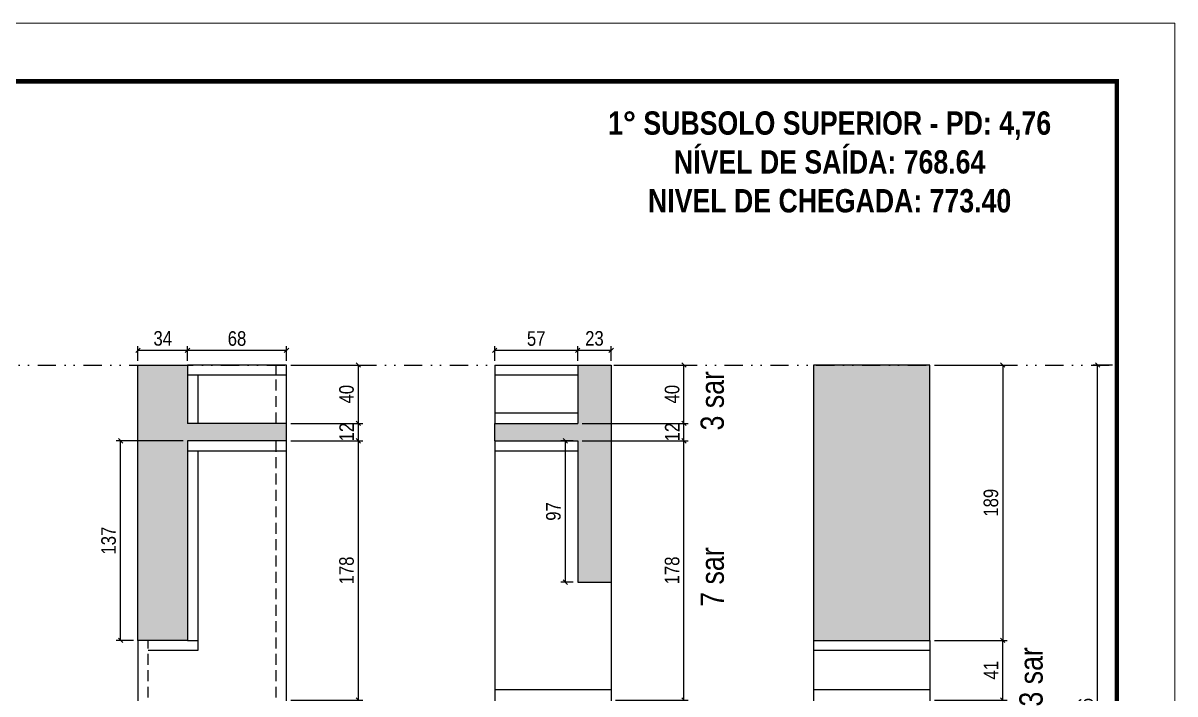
# Model space of a CAD drawing. Extents: x 14400 to 27878, y -21631 to 6985.
# Drawn here: x 16706 to 17497, y -1516 to -1055 of the extents above; entities that cross this region are included whole.
import ezdxf

# ---------------------------------------------------------------- set-up
doc = ezdxf.new("R2010")
doc.units = 0
for name, pattern in [('DASHED', [0.75, 0.5, -0.25]), ('DIVIDE2', [0.625, 0.25, -0.125, 0, -0.125, 0, -0.125]), ('HIDDEN', [0.375, 0.25, -0.125])]:
    doc.linetypes.add(name, pattern=pattern)
for name, color, linetype in [('COTA', 241, 'Continuous'), ('NOMENCLATURA', 7, 'Continuous'), ('Nível', 160, 'Continuous'), ('Painéis', 200, 'Continuous'), ('SARR_2.2x7', 40, 'Continuous'), ('Sarrafo de Pressão', 42, 'HIDDEN')]:
    doc.layers.add(name, color=color, linetype=linetype)
doc.layers.add('Folhas', color=255, linetype='Continuous', lineweight=9)
doc.layers.add('SARRAFO DE PRESSAO', color=251, linetype='DASHED', lineweight=9)
doc.styles.add('ARIAL_NARROW', font='ARIALN.TTF', dxfattribs={"height": 0.2})
doc.styles.add('COTA TECNICA', font='techl___.ttf', dxfattribs={"height": 10})
doc.styles.add('ROMANC', font='techb___.ttf', dxfattribs={"height": 2.5})
doc.dimstyles.new('PAINEL', dxfattribs={"dimtxt": 10, "dimasz": 3, "dimexe": 3, "dimexo": 3, "dimgap": 3, "dimtad": 1, "dimdec": 1, "dimzin": 12, "dimdsep": 46, "dimtxsty": 'COTA TECNICA', "dimblk1": 'OBLIQUE', "dimblk2": 'OBLIQUE', "dimsah": 1, "dimcen": 0.9, "dimclrd": 4, "dimclre": 4, "dimclrt": 240, "dimadec": 1, "dimazin": 3, "dimtfac": 1, "dimtdec": 1, "dimtmove": 0, "dimatfit": 3, "dimfxl": 1, "dimtolj": 1, "dimtzin": 12, "dimarcsym": 0})

# ---------------------------------------------------------------- blocks, each defined once
blk = doc.blocks.new('9999999999')
at = {"layer": 'Folhas'}
blk.add_lwpolyline([(98138.98, 34190.21), (99623.98, 34190.21), (99623.98, 35240.21), (98138.98, 35240.21)], close=True, dxfattribs=at)
at = {"layer": 'Folhas', "color": 30, "const_width": 3}
blk.add_lwpolyline([(98213.98, 34230.21), (99583.98, 34230.21), (99583.98, 35200.21), (98213.98, 35200.21)], close=True, dxfattribs=at)
blk = doc.blocks.new('_Oblique')
at = {"color": 0, "linetype": 'ByBlock', "lineweight": -2}
blk.add_line((-0.5, -0.5), (0.5, 0.5), dxfattribs=at)
blk = doc.blocks.new('*D2376')
at = {"layer": 'COTA', "color": 4, "lineweight": -2, "transparency": 16777216}
for p, q in [((17089.78, -1342.02), (17162.77, -1342.02)), ((17159.77, -1519.99), (17159.77, -1342.02)), ((17112.78, -1519.99), (17162.77, -1519.99))]:
    blk.add_line(p, q, dxfattribs=at)
at = {"layer": 'Defpoints', "color": 0, "transparency": 16777216}
for p in [(17086.78, -1342.02), (17159.77, -1342.02), (17109.78, -1519.99)]:
    blk.add_point(p, dxfattribs=at)
at = {"layer": 'COTA', "color": 4, "lineweight": -2, "transparency": 16777216, "xscale": 3, "yscale": 3, "zscale": 3}
for p, rotation in [((17159.77, -1342.02), 90), ((17159.77, -1519.99), 270)]:
    blk.add_blockref('_Oblique', p, dxfattribs=dict(at, rotation=rotation))
at = {"layer": 'COTA', "color": 240, "transparency": 16777216, "insert": (17151.67, -1431), "char_height": 10, "attachment_point": 5, "rotation": 90, "style": 'COTA TECNICA'}
blk.add_mtext('\\A1;178', dxfattribs=at)
blk = doc.blocks.new('*D2377')
at = {"layer": 'COTA', "color": 4, "lineweight": -2, "transparency": 16777216}
for p, q in [((17331.72, -1290.02), (17381.71, -1290.02)), ((17378.71, -1290.02), (17378.71, -1479.02)), ((17331.72, -1479.02), (17381.71, -1479.02))]:
    blk.add_line(p, q, dxfattribs=at)
at = {"layer": 'Defpoints', "color": 0, "transparency": 16777216}
for p in [(17328.72, -1290.02), (17328.72, -1479.02), (17378.71, -1479.02)]:
    blk.add_point(p, dxfattribs=at)
at = {"layer": 'COTA', "color": 4, "lineweight": -2, "transparency": 16777216, "xscale": 3, "yscale": 3, "zscale": 3}
for p, rotation in [((17378.71, -1290.02), 90), ((17378.71, -1479.02), 270)]:
    blk.add_blockref('_Oblique', p, dxfattribs=dict(at, rotation=rotation))
at = {"layer": 'COTA', "color": 240, "transparency": 16777216, "insert": (17370.61, -1384.52), "char_height": 10, "attachment_point": 5, "rotation": 90, "style": 'COTA TECNICA'}
blk.add_mtext('\\A1;189', dxfattribs=at)
blk = doc.blocks.new('*D4582')
at = {"layer": 'COTA', "color": 4, "lineweight": -2, "transparency": 16777216}
for p, q in [((17453.97, -1290.02), (17440.84, -1290.02)), ((17443.84, -1766.02), (17443.84, -1290.02)), ((17453.97, -1766.02), (17440.84, -1766.02))]:
    blk.add_line(p, q, dxfattribs=at)
at = {"layer": 'Defpoints', "color": 0, "transparency": 16777216}
for p in [(17443.84, -1290.02), (17456.97, -1290.02), (17456.97, -1766.02)]:
    blk.add_point(p, dxfattribs=at)
at = {"layer": 'COTA', "color": 4, "lineweight": -2, "transparency": 16777216, "xscale": 3, "yscale": 3, "zscale": 3}
for p, rotation in [((17443.84, -1290.02), 90), ((17443.84, -1766.02), 270)]:
    blk.add_blockref('_Oblique', p, dxfattribs=dict(at, rotation=rotation))
at = {"layer": 'COTA', "color": 240, "transparency": 16777216, "insert": (17435.74, -1528.02), "char_height": 10, "attachment_point": 5, "rotation": 90, "style": 'COTA TECNICA'}
blk.add_mtext('\\A1;476', dxfattribs=at)
blk = doc.blocks.new('*D4586')
at = {"layer": 'COTA', "color": 4, "lineweight": -2, "transparency": 16777216}
for p, q in [((16889.81, -1342.02), (16939.17, -1342.02)), ((16936.17, -1520.02), (16936.17, -1342.02)), ((16889.81, -1520.02), (16939.17, -1520.02))]:
    blk.add_line(p, q, dxfattribs=at)
at = {"layer": 'Defpoints', "color": 0, "transparency": 16777216}
for p in [(16886.81, -1342.02), (16936.17, -1342.02), (16886.81, -1520.02)]:
    blk.add_point(p, dxfattribs=at)
at = {"layer": 'COTA', "color": 4, "lineweight": -2, "transparency": 16777216, "xscale": 3, "yscale": 3, "zscale": 3}
for p, rotation in [((16936.17, -1342.02), 90), ((16936.17, -1520.02), 270)]:
    blk.add_blockref('_Oblique', p, dxfattribs=dict(at, rotation=rotation))
at = {"layer": 'COTA', "color": 240, "transparency": 16777216, "insert": (16928.08, -1431.02), "char_height": 10, "attachment_point": 5, "rotation": 90, "style": 'COTA TECNICA'}
blk.add_mtext('\\A1;178', dxfattribs=at)
blk = doc.blocks.new('*D4587')
at = {"layer": 'COTA', "color": 4, "lineweight": -2, "transparency": 16777216}
for p, q in [((16889.81, -1330.02), (16939.17, -1330.02)), ((16936.17, -1342.02), (16936.17, -1330.02)), ((16889.81, -1342.02), (16939.17, -1342.02))]:
    blk.add_line(p, q, dxfattribs=at)
at = {"layer": 'Defpoints', "color": 0, "transparency": 16777216}
for p in [(16886.81, -1330.02), (16936.17, -1330.02), (16886.81, -1342.02)]:
    blk.add_point(p, dxfattribs=at)
at = {"layer": 'COTA', "color": 4, "lineweight": -2, "transparency": 16777216, "xscale": 3, "yscale": 3, "zscale": 3}
for p, rotation in [((16936.17, -1330.02), 90), ((16936.17, -1342.02), 270)]:
    blk.add_blockref('_Oblique', p, dxfattribs=dict(at, rotation=rotation))
at = {"layer": 'COTA', "color": 240, "transparency": 16777216, "insert": (16928.12, -1336.02), "char_height": 10, "attachment_point": 5, "rotation": 90, "style": 'COTA TECNICA'}
blk.add_mtext('\\A1;12', dxfattribs=at)
blk = doc.blocks.new('*D4588')
at = {"layer": 'COTA', "color": 4, "lineweight": -2, "transparency": 16777216}
for p, q in [((16889.81, -1290.02), (16939.17, -1290.02)), ((16936.17, -1330.02), (16936.17, -1290.02)), ((16889.81, -1330.02), (16939.17, -1330.02))]:
    blk.add_line(p, q, dxfattribs=at)
at = {"layer": 'Defpoints', "color": 0, "transparency": 16777216}
for p in [(16886.81, -1290.02), (16936.17, -1290.02), (16886.81, -1330.02)]:
    blk.add_point(p, dxfattribs=at)
at = {"layer": 'COTA', "color": 4, "lineweight": -2, "transparency": 16777216, "xscale": 3, "yscale": 3, "zscale": 3}
for p, rotation in [((16936.17, -1290.02), 90), ((16936.17, -1330.02), 270)]:
    blk.add_blockref('_Oblique', p, dxfattribs=dict(at, rotation=rotation))
at = {"layer": 'COTA', "color": 240, "transparency": 16777216, "insert": (16928.07, -1310.02), "char_height": 10, "attachment_point": 5, "rotation": 90, "style": 'COTA TECNICA'}
blk.add_mtext('\\A1;40', dxfattribs=at)
blk = doc.blocks.new('*D4589')
at = {"layer": 'COTA', "color": 4, "lineweight": -2, "transparency": 16777216}
for p, q in [((16784.81, -1287.02), (16784.81, -1276.99)), ((16818.81, -1279.99), (16784.81, -1279.99)), ((16818.81, -1287.02), (16818.81, -1276.99))]:
    blk.add_line(p, q, dxfattribs=at)
at = {"layer": 'Defpoints', "color": 0, "transparency": 16777216}
for p in [(16784.81, -1279.99), (16784.81, -1290.02), (16818.81, -1290.02)]:
    blk.add_point(p, dxfattribs=at)
at = {"layer": 'COTA', "color": 4, "lineweight": -2, "transparency": 16777216, "xscale": 3, "yscale": 3, "zscale": 3, "rotation": 180}
blk.add_blockref('_Oblique', (16784.81, -1279.99), dxfattribs=at)
at = {"layer": 'COTA', "color": 4, "lineweight": -2, "transparency": 16777216, "xscale": 3, "yscale": 3, "zscale": 3}
blk.add_blockref('_Oblique', (16818.81, -1279.99), dxfattribs=at)
at = {"layer": 'COTA', "color": 240, "transparency": 16777216, "insert": (16801.81, -1271.77), "char_height": 10, "attachment_point": 5, "style": 'COTA TECNICA'}
blk.add_mtext('\\A1;34', dxfattribs=at)
blk = doc.blocks.new('*D4590')
at = {"layer": 'COTA', "color": 4, "lineweight": -2, "transparency": 16777216}
for p, q in [((16818.81, -1287.02), (16818.81, -1276.99)), ((16886.81, -1279.99), (16818.81, -1279.99)), ((16886.81, -1287.02), (16886.81, -1276.99))]:
    blk.add_line(p, q, dxfattribs=at)
at = {"layer": 'Defpoints', "color": 0, "transparency": 16777216}
for p in [(16818.81, -1279.99), (16818.81, -1290.02), (16886.81, -1290.02)]:
    blk.add_point(p, dxfattribs=at)
at = {"layer": 'COTA', "color": 4, "lineweight": -2, "transparency": 16777216, "xscale": 3, "yscale": 3, "zscale": 3, "rotation": 180}
blk.add_blockref('_Oblique', (16818.81, -1279.99), dxfattribs=at)
at = {"layer": 'COTA', "color": 4, "lineweight": -2, "transparency": 16777216, "xscale": 3, "yscale": 3, "zscale": 3}
blk.add_blockref('_Oblique', (16886.81, -1279.99), dxfattribs=at)
at = {"layer": 'COTA', "color": 240, "transparency": 16777216, "insert": (16852.81, -1271.87), "char_height": 10, "attachment_point": 5, "style": 'COTA TECNICA'}
blk.add_mtext('\\A1;68', dxfattribs=at)
blk = doc.blocks.new('*D4591')
at = {"layer": 'COTA', "color": 4, "lineweight": -2, "transparency": 16777216}
for p, q in [((16815.81, -1342.02), (16769.87, -1342.02)), ((16772.87, -1479.02), (16772.87, -1342.02)), ((16781.81, -1479.02), (16769.87, -1479.02))]:
    blk.add_line(p, q, dxfattribs=at)
at = {"layer": 'Defpoints', "color": 0, "transparency": 16777216}
for p in [(16772.87, -1342.02), (16818.81, -1342.02), (16784.81, -1479.02)]:
    blk.add_point(p, dxfattribs=at)
at = {"layer": 'COTA', "color": 4, "lineweight": -2, "transparency": 16777216, "xscale": 3, "yscale": 3, "zscale": 3}
for p, rotation in [((16772.87, -1342.02), 90), ((16772.87, -1479.02), 270)]:
    blk.add_blockref('_Oblique', p, dxfattribs=dict(at, rotation=rotation))
at = {"layer": 'COTA', "color": 240, "transparency": 16777216, "insert": (16764.65, -1410.52), "char_height": 10, "attachment_point": 5, "rotation": 90, "style": 'COTA TECNICA'}
blk.add_mtext('\\A1;137', dxfattribs=at)
blk = doc.blocks.new('*D4592')
at = {"layer": 'COTA', "color": 4, "lineweight": -2, "transparency": 16777216}
for p, q in [((17089.78, -1330.02), (17162.77, -1330.02)), ((17159.77, -1342.02), (17159.77, -1330.02)), ((17089.78, -1342.02), (17162.77, -1342.02))]:
    blk.add_line(p, q, dxfattribs=at)
at = {"layer": 'Defpoints', "color": 0, "transparency": 16777216}
for p in [(17086.78, -1330.02), (17159.77, -1330.02), (17086.78, -1342.02)]:
    blk.add_point(p, dxfattribs=at)
at = {"layer": 'COTA', "color": 4, "lineweight": -2, "transparency": 16777216, "xscale": 3, "yscale": 3, "zscale": 3}
for p, rotation in [((17159.77, -1330.02), 90), ((17159.77, -1342.02), 270)]:
    blk.add_blockref('_Oblique', p, dxfattribs=dict(at, rotation=rotation))
at = {"layer": 'COTA', "color": 240, "transparency": 16777216, "insert": (17151.71, -1336.02), "char_height": 10, "attachment_point": 5, "rotation": 90, "style": 'COTA TECNICA'}
blk.add_mtext('\\A1;12', dxfattribs=at)
blk = doc.blocks.new('*D4593')
at = {"layer": 'COTA', "color": 4, "lineweight": -2, "transparency": 16777216}
for p, q in [((17112.78, -1290.02), (17162.77, -1290.02)), ((17159.77, -1330.02), (17159.77, -1290.02)), ((17089.78, -1330.02), (17162.77, -1330.02))]:
    blk.add_line(p, q, dxfattribs=at)
at = {"layer": 'Defpoints', "color": 0, "transparency": 16777216}
for p in [(17109.78, -1290.02), (17159.77, -1290.02), (17086.78, -1330.02)]:
    blk.add_point(p, dxfattribs=at)
at = {"layer": 'COTA', "color": 4, "lineweight": -2, "transparency": 16777216, "xscale": 3, "yscale": 3, "zscale": 3}
for p, rotation in [((17159.77, -1290.02), 90), ((17159.77, -1330.02), 270)]:
    blk.add_blockref('_Oblique', p, dxfattribs=dict(at, rotation=rotation))
at = {"layer": 'COTA', "color": 240, "transparency": 16777216, "insert": (17151.66, -1310.02), "char_height": 10, "attachment_point": 5, "rotation": 90, "style": 'COTA TECNICA'}
blk.add_mtext('\\A1;40', dxfattribs=at)
blk = doc.blocks.new('*D4594')
at = {"layer": 'COTA', "color": 4, "lineweight": -2, "transparency": 16777216}
for p, q in [((17029.78, -1287.02), (17029.78, -1276.99)), ((17086.78, -1279.99), (17029.78, -1279.99)), ((17086.78, -1287.02), (17086.78, -1276.99))]:
    blk.add_line(p, q, dxfattribs=at)
at = {"layer": 'Defpoints', "color": 0, "transparency": 16777216}
for p in [(17029.78, -1279.99), (17029.78, -1290.02), (17086.78, -1290.02)]:
    blk.add_point(p, dxfattribs=at)
at = {"layer": 'COTA', "color": 4, "lineweight": -2, "transparency": 16777216, "xscale": 3, "yscale": 3, "zscale": 3, "rotation": 180}
blk.add_blockref('_Oblique', (17029.78, -1279.99), dxfattribs=at)
at = {"layer": 'COTA', "color": 4, "lineweight": -2, "transparency": 16777216, "xscale": 3, "yscale": 3, "zscale": 3}
blk.add_blockref('_Oblique', (17086.78, -1279.99), dxfattribs=at)
at = {"layer": 'COTA', "color": 240, "transparency": 16777216, "insert": (17058.28, -1271.88), "char_height": 10, "attachment_point": 5, "style": 'COTA TECNICA'}
blk.add_mtext('\\A1;57', dxfattribs=at)
blk = doc.blocks.new('*D4595')
at = {"layer": 'COTA', "color": 4, "lineweight": -2, "transparency": 16777216}
for p, q in [((17086.78, -1287.02), (17086.78, -1276.99)), ((17109.78, -1279.99), (17086.78, -1279.99)), ((17109.78, -1287.02), (17109.78, -1276.99))]:
    blk.add_line(p, q, dxfattribs=at)
at = {"layer": 'Defpoints', "color": 0, "transparency": 16777216}
for p in [(17086.78, -1279.99), (17086.78, -1290.02), (17109.78, -1290.02)]:
    blk.add_point(p, dxfattribs=at)
at = {"layer": 'COTA', "color": 4, "lineweight": -2, "transparency": 16777216, "xscale": 3, "yscale": 3, "zscale": 3, "rotation": 180}
blk.add_blockref('_Oblique', (17086.78, -1279.99), dxfattribs=at)
at = {"layer": 'COTA', "color": 4, "lineweight": -2, "transparency": 16777216, "xscale": 3, "yscale": 3, "zscale": 3}
blk.add_blockref('_Oblique', (17109.78, -1279.99), dxfattribs=at)
at = {"layer": 'COTA', "color": 240, "transparency": 16777216, "insert": (17098.28, -1271.77), "char_height": 10, "attachment_point": 5, "style": 'COTA TECNICA'}
blk.add_mtext('\\A1;23', dxfattribs=at)
blk = doc.blocks.new('*D4596')
at = {"layer": 'COTA', "color": 4, "lineweight": -2, "transparency": 16777216}
for p, q in [((17083.78, -1342.02), (17075.24, -1342.02)), ((17078.24, -1342.02), (17078.24, -1439.02)), ((17083.78, -1439.02), (17075.24, -1439.02))]:
    blk.add_line(p, q, dxfattribs=at)
at = {"layer": 'Defpoints', "color": 0, "transparency": 16777216}
for p in [(17086.78, -1342.02), (17078.24, -1439.02), (17086.78, -1439.02)]:
    blk.add_point(p, dxfattribs=at)
at = {"layer": 'COTA', "color": 4, "lineweight": -2, "transparency": 16777216, "xscale": 3, "yscale": 3, "zscale": 3}
for p, rotation in [((17078.24, -1342.02), 90), ((17078.24, -1439.02), 270)]:
    blk.add_blockref('_Oblique', p, dxfattribs=dict(at, rotation=rotation))
at = {"layer": 'COTA', "color": 240, "transparency": 16777216, "insert": (17070.14, -1390.52), "char_height": 10, "attachment_point": 5, "rotation": 90, "style": 'COTA TECNICA'}
blk.add_mtext('\\A1;97', dxfattribs=at)
blk = doc.blocks.new('*D4597')
at = {"layer": 'COTA', "color": 4, "lineweight": -2, "transparency": 16777216}
for p, q in [((17331.72, -1479.02), (17381.71, -1479.02)), ((17378.71, -1519.99), (17378.71, -1479.02)), ((17331.72, -1519.99), (17381.71, -1519.99))]:
    blk.add_line(p, q, dxfattribs=at)
at = {"layer": 'Defpoints', "color": 0, "transparency": 16777216}
for p in [(17328.72, -1479.02), (17378.71, -1479.02), (17328.72, -1519.99)]:
    blk.add_point(p, dxfattribs=at)
at = {"layer": 'COTA', "color": 4, "lineweight": -2, "transparency": 16777216, "xscale": 3, "yscale": 3, "zscale": 3}
for p, rotation in [((17378.71, -1479.02), 90), ((17378.71, -1519.99), 270)]:
    blk.add_blockref('_Oblique', p, dxfattribs=dict(at, rotation=rotation))
at = {"layer": 'COTA', "color": 240, "transparency": 16777216, "insert": (17370.64, -1499.5), "char_height": 10, "attachment_point": 5, "rotation": 90, "style": 'COTA TECNICA'}
blk.add_mtext('\\A1;41', dxfattribs=at)

msp = doc.modelspace()

# ---------------------------------------------------------------- hatches: boundary and pattern name
at = {"layer": 'COTA'}
h = msp.add_hatch(dxfattribs=at)
h.set_pattern_fill('AR-CONC', color=256, scale=0.03)
h.paths.add_polyline_path([(16818.81, -1342.02), (16886.81, -1342.02), (16886.81, -1330.02), (16818.81, -1330.02), (16818.81, -1290.02), (16784.81, -1290.02), (16784.81, -1479.02), (16818.81, -1479.02)])
h = msp.add_hatch(dxfattribs=at)
h.set_pattern_fill('AR-CONC', color=256, scale=0.03)
h.set_pattern_definition([(50, (-15.004, 0), (5.4655401, -0.4781726), [0.5715, -6.2865]), (355, (-15.004, 0), (-1.0573026, 5.7317054), [0.4572, -5.0292175]), (100.451445, (-14.5486, -0.04), (4.4082374, 5.2535326), [0.4857003, -5.3427073]), (46.1842, (-15.004, 1.524), (8.1323712, -1.2612698), [0.85725, -9.42975]), (96.63556, (-14.326, 1.419), (7.122124, 7.4227837), [0.7285507, -8.0140682]), (351.18415, (-15.004, 1.524), (7.122124, 7.4227837), [0.685799, -7.543792]), (21, (-14.242, 1.143), (4.5484317, -3.067956), [0.5715, -6.2865]), (326, (-14.242, 1.143), (1.8540609, 5.525639), [0.4572, -5.0292]), (71.451445, (-13.863, 0.8873), (6.4024926, 2.457683), [0.4857003, -5.3426981]), (37.5, (-15.004, 0), (0.0926581, 2.53665117), [0, -4.96824, 0, -5.1054, 0, -5.04825]), (7.5, (-15.004, 0), (2.00458988, 3.00541724), [0, -2.91084, 0, -4.85394, 0, -1.92405]), (327.5, (-16.7033, 0), (4.06771786, -0.17186232), [0, -1.905, 0, -5.9436, 0, -7.8867]), (317.5, (-17.4653, 0), (4.44387544, 0.7627947), [0, -2.4765, 0, -3.94716, 0, -5.6007])])
h.paths.add_polyline_path([(17086.78, -1439.02), (17109.78, -1439.02), (17109.78, -1290.02), (17086.78, -1290.02), (17086.78, -1330.02), (17029.78, -1330.02), (17029.78, -1342.02), (17086.78, -1342.02)])
h = msp.add_hatch(dxfattribs=at)
h.set_pattern_fill('AR-CONC', color=256, scale=0.03)
h.set_pattern_definition([(50, (-1604.417, 26), (5.4655401, -0.4781726), [0.5715, -6.2865]), (355, (-1604.417, 26), (-1.0573026, 5.7317054), [0.4572, -5.0292175]), (100.451445, (-1603.9616, 25.96), (4.4082374, 5.2535326), [0.4857003, -5.3427073]), (46.1842, (-1604.417, 27.524), (8.1323712, -1.2612698), [0.85725, -9.42975]), (96.63556, (-1603.739, 27.419), (7.122124, 7.4227837), [0.7285507, -8.0140682]), (351.18415, (-1604.417, 27.524), (7.122124, 7.4227837), [0.685799, -7.543792]), (21, (-1603.655, 27.143), (4.5484317, -3.0679559), [0.5715, -6.2865]), (326, (-1603.655, 27.143), (1.8540609, 5.525639), [0.4572, -5.0292]), (71.451445, (-1603.276, 26.8873), (6.4024926, 2.457683), [0.4857003, -5.3426981]), (37.5, (-1604.417, 26), (0.0926581, 2.53665117), [0, -4.96824, 0, -5.1054, 0, -5.04825]), (7.5, (-1604.417, 26), (2.00458988, 3.00541724), [0, -2.91084, 0, -4.85394, 0, -1.92405]), (327.5, (-1606.1163, 26), (4.06771786, -0.17186232), [0, -1.905, 0, -5.9436, 0, -7.8867]), (317.5, (-1606.8783, 26), (4.44387544, 0.7627947), [0, -2.4765, 0, -3.94716, 0, -5.6007])])
h.paths.add_polyline_path([(17328.72, -1479.02), (17328.72, -1290.02), (17248.72, -1290.02), (17248.72, -1479.02)])

# ---------------------------------------------------------------- linework, layer by layer
for p, q in [((16784.81, -1479.02), (16784.81, -1290.02)), ((16784.81, -1290.02), (16818.81, -1290.02)), ((17086.78, -1290.02), (17109.78, -1290.02)), ((17109.78, -1290.02), (17109.78, -1439.02)), ((16886.81, -1342.02), (16886.81, -1330.02)), ((17029.78, -1342.02), (17029.78, -1330.02)), ((16818.81, -1479.02), (16825.81, -1479.02)), ((16825.81, -1479.02), (16825.81, -1486.02))]:
    msp.add_line(p, q, dxfattribs=at)
msp.add_lwpolyline([(17248.72, -1479.02), (17328.72, -1479.02), (17328.72, -1290.02), (17248.72, -1290.02)], close=True, dxfattribs=at)
at = {"layer": 'Nível', "color": 4, "linetype": 'DIVIDE2', "ltscale": 50}
msp.add_line((16086.97, -1290.02), (17456.97, -1290.02), dxfattribs=at)
at = {"layer": 'Painéis'}
for p, q in [((16886.81, -1290.02), (16818.81, -1290.02)), ((16818.81, -1290.02), (16818.81, -1330.02)), ((16886.81, -1330.02), (16886.81, -1290.02)), ((17029.78, -1290.02), (17029.78, -1330.02)), ((17029.78, -1290.02), (17086.78, -1290.02)), ((17086.78, -1290.02), (17086.78, -1330.02)), ((16886.81, -1330.02), (16818.81, -1330.02)), ((17029.78, -1330.02), (17086.78, -1330.02)), ((16886.81, -1342.02), (16818.81, -1342.02)), ((16818.81, -1342.02), (16818.81, -1479.02)), ((16886.81, -1764.02), (16886.81, -1342.02)), ((17029.78, -1342.02), (17086.78, -1342.02)), ((17029.78, -1342.02), (17029.78, -1764.02)), ((17086.78, -1342.02), (17086.78, -1439.02)), ((17086.78, -1439.02), (17109.78, -1439.02)), ((17109.78, -1439.02), (17109.78, -1764.02)), ((16818.81, -1479.02), (16784.81, -1479.02)), ((16784.81, -1479.02), (16784.81, -1764.02)), ((17248.72, -1479.02), (17248.72, -1764.02)), ((17248.72, -1479.02), (17328.72, -1479.02)), ((17328.72, -1479.02), (17328.72, -1764.02))]:
    msp.add_line(p, q, dxfattribs=at)
at = {"layer": 'SARR_2.2x7'}
for p, q in [((16886.81, -1297.02), (16818.81, -1297.02)), ((16825.81, -1297.02), (16825.81, -1330.02)), ((17086.78, -1297.02), (17029.78, -1297.02)), ((17086.78, -1323.02), (17029.78, -1323.02)), ((16886.81, -1349.02), (16818.81, -1349.02)), ((16825.81, -1349.02), (16825.81, -1479.02)), ((17086.78, -1349.02), (17029.78, -1349.02)), ((16825.81, -1486.02), (16791.81, -1486.02)), ((17328.72, -1486.02), (17248.72, -1486.02)), ((17109.78, -1512.99), (17029.78, -1512.99)), ((17328.72, -1512.99), (17248.72, -1512.99))]:
    msp.add_line(p, q, dxfattribs=at)
at = {"layer": 'Sarrafo de Pressão', "ltscale": 30}
for p, q in [((16879.81, -1330.02), (16879.81, -1290.02)), ((16879.81, -1642.02), (16879.81, -1342.02)), ((16791.81, -1642.02), (16791.81, -1479.02))]:
    msp.add_line(p, q, dxfattribs=at)

# ---------------------------------------------------------------- block references
at = {"layer": 'SARRAFO DE PRESSAO', "color": 6, "linetype": 'ByBlock'}
msp.add_blockref('9999999999', (-82127.01, -36295.5), dxfattribs=at)

# ---------------------------------------------------------------- texts
at = {"layer": 'NOMENCLATURA', "style": 'ARIAL_NARROW'}
for s, p in [('3 sar', (17187.16, -1334.91)), ('7 sar', (17187.16, -1455.9)), ('3 sar', (17406.11, -1524.4))]:
    msp.add_text(s, height=16, rotation=90, dxfattribs=at).set_placement(p)
at = {"layer": 'NOMENCLATURA', "color": 2, "insert": (17259.81, -1089.24), "char_height": 16, "attachment_point": 2, "style": 'ROMANC'}
msp.add_mtext_dynamic_manual_height_columns('\\P1° SUBSOLO SUPERIOR - PD: 4,76\\PNÍVEL DE SAÍDA: 768.64\\PNIVEL DE CHEGADA: 773.40', width=432.3511, gutter_width=1, heights=[0], dxfattribs=at)

# ---------------------------------------------------------------- dimensions: what is measured, and where the dimension line sits
at = {"layer": 'COTA'}
for base, p1, p2, picture, middle in [((16784.81, -1279.99), (16818.81, -1290.02), (16784.81, -1290.02), '*D4589', (16801.81, -1271.77)), ((16818.81, -1279.99), (16886.81, -1290.02), (16818.81, -1290.02), '*D4590', (16852.81, -1271.87)), ((17029.78, -1279.99), (17086.78, -1290.02), (17029.78, -1290.02), '*D4594', (17058.28, -1271.88)), ((17086.78, -1279.99), (17109.78, -1290.02), (17086.78, -1290.02), '*D4595', (17098.28, -1271.77))]:
    dim = msp.add_linear_dim(base=base, p1=p1, p2=p2, dimstyle='PAINEL', dxfattribs=at)
    dim.commit()
    dim.dimension.update_dxf_attribs({"geometry": picture, "text_midpoint": middle})
for base, p1, p2, picture, middle in [((16936.17, -1290.02), (16886.81, -1330.02), (16886.81, -1290.02), '*D4588', (16928.07, -1310.02)), ((17159.77, -1290.02), (17086.78, -1330.02), (17109.78, -1290.02), '*D4593', (17151.66, -1310.02)), ((17378.71, -1479.02), (17328.72, -1290.02), (17328.72, -1479.02), '*D2377', (17370.61, -1384.52)), ((17443.84, -1290.02), (17456.97, -1766.02), (17456.97, -1290.02), '*D4582', (17435.74, -1528.02)), ((16772.87, -1342.02), (16784.81, -1479.02), (16818.81, -1342.02), '*D4591', (16764.65, -1410.52)), ((17078.24, -1439.02), (17086.78, -1342.02), (17086.78, -1439.02), '*D4596', (17070.14, -1390.52)), ((17159.77, -1342.02), (17109.78, -1519.99), (17086.78, -1342.02), '*D2376', (17151.67, -1431)), ((17378.71, -1479.02), (17328.72, -1519.99), (17328.72, -1479.02), '*D4597', (17370.64, -1499.5))]:
    dim = msp.add_linear_dim(base=base, p1=p1, p2=p2, angle=90, dimstyle='PAINEL', dxfattribs=at)
    dim.commit()
    dim.dimension.update_dxf_attribs({"geometry": picture, "text_midpoint": middle})
for base, p1, p2, picture, middle in [((16936.17, -1330.02), (16886.81, -1342.02), (16886.81, -1330.02), '*D4587', (16936.17, -1336.02)), ((17159.77, -1330.02), (17086.78, -1342.02), (17086.78, -1330.02), '*D4592', (17159.77, -1336.02))]:
    dim = msp.add_linear_dim(base=base, p1=p1, p2=p2, angle=90, dimstyle='PAINEL', dxfattribs=at)
    dim.commit()
    dim.dimension.update_dxf_attribs({"geometry": picture, "text_midpoint": middle, "dimtype": 160})
dim = msp.add_linear_dim(base=(16936.17, -1342.02), p1=(16886.81, -1520.02), p2=(16886.81, -1342.02), angle=90, dimstyle='PAINEL', override={"dimtmove": 1}, dxfattribs=at)
dim.commit()
dim.dimension.update_dxf_attribs({"geometry": '*D4586', "text_midpoint": (16928.08, -1431.02)})

doc.saveas('drawing.dxf')
